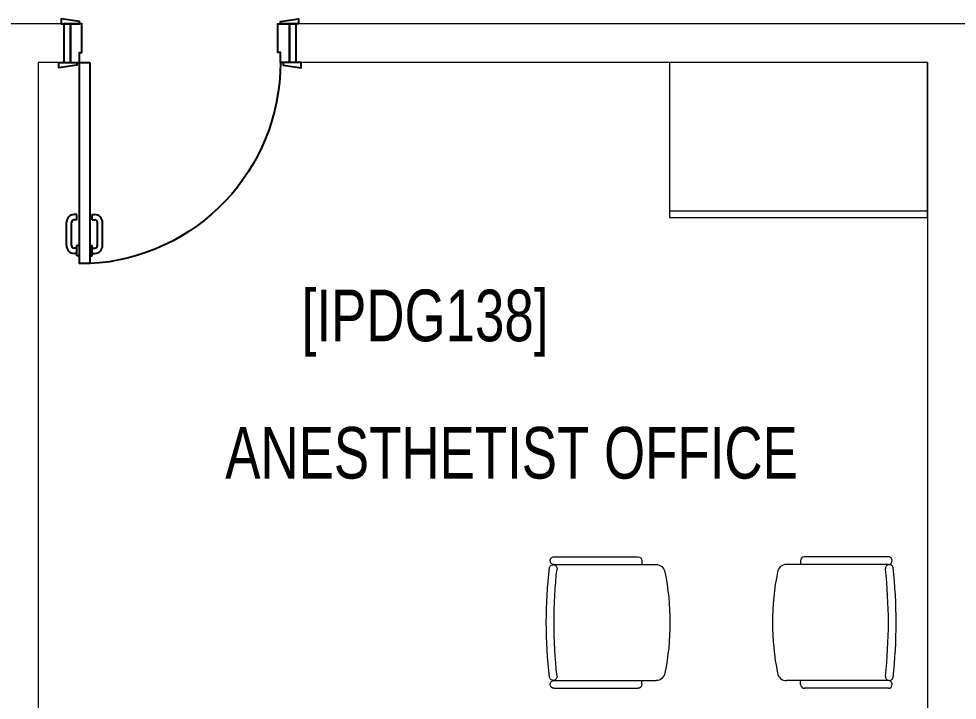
# Model space of a CAD drawing. Header units: millimetres. Extents: x 26027 to 581921, y 7230 to 233891.
# Drawn here: x 504824 to 508464, y 187881 to 190522 of the extents above; entities that cross this region are included whole.
import ezdxf

# ---------------------------------------------------------------- set-up
doc = ezdxf.new("R2010")
doc.units = ezdxf.units.MM
doc.header["$LTSCALE"] = 5
for name, color, linetype, lineweight in [('72_EGR_BASE_TEXT', 7, 'Continuous', 5), ('Medical Equipment and Furniture', 163, 'Continuous', 0), ('Medical Equipment and Furniture1', 163, 'Continuous', 5), ('Walls', 32, 'Continuous', 5)]:
    doc.layers.add(name, color=color, linetype=linetype, lineweight=lineweight)
doc.layers.add('GE-ARCHITECTURAL_ELEMENTS', color=8, linetype='Continuous')
doc.layers.add('GE-FURNITURE', color=8, linetype='Continuous')
doc.layers.add('Wooden Joinery', color=7, linetype='Continuous', lineweight=5, true_color=0xffdcd1)
doc.styles.add('X3G_ENTITY_2587EA', font='swisscl.ttf', dxfattribs={"height": 200})

# ---------------------------------------------------------------- blocks, each defined once
blk = doc.blocks.new('GF21016-P')
at = {"color": 0, "extrusion": (-1.24384e-09, -1.20261e-09, -1)}
for p, q in [((0.0128, 0.0179), (0.0128, 0.4136)), ((0.4628, 0.0179), (0.4628, 0.4136)), ((-0.0172, 0.0179), (-0.0172, 0.3435)), ((-0.0022, 0.3585), (0.0128, 0.3585)), ((0.4778, 0.3585), (0.4628, 0.3585)), ((0.4928, 0.0179), (0.4928, 0.3435)), ((0.4778, 0.0029), (0.4778, 0.0029))]:
    blk.add_line(p, q, dxfattribs=at)
for centre, radius, start, end in [((-0.2378, -0.5362), 1.0036, 78.7568, 101.2432), ((-0.0478, 0.4136), 0.035, 0, 80.6557), ((-0.4278, 0.4136), 0.035, 99.3443, 180), ((0.0022, 0.3435), 0.015, 0, 90), ((-0.4778, 0.3435), 0.015, 90, 180), ((0.0022, 0.0179), 0.015, 270, 0), ((0.0022, 0.0179), 0.015, 180, 270), ((-0.0284, 0.0145), 0.015, 284.3864, 95.5209), ((-0.2378, 1.8734), 1.8855, 263.5119, 276.4881), ((-0.2378, 1.8928), 1.8749, 263.6341, 276.3659), ((-0.4471, 0.0145), 0.015, 84.4791, 255.6136), ((-0.4778, 0.0179), 0.015, 270, 0), ((-0.4778, 0.0179), 0.015, 180, 270)]:
    blk.add_arc(centre, radius, start, end, dxfattribs=at)
blk = doc.blocks.new('CUPBOARD - GLASS TOP - LOCKABLE - 200x100x60')
at = {"layer": 'Medical Equipment and Furniture1'}
blk.add_line((283.1819, -205.0074, 0), (284.1819, -205.0074, 0), dxfattribs=at)
at = {"layer": 'Medical Equipment and Furniture1', "elevation": 0}
blk.add_lwpolyline([(284.1819, -204.4324), (283.1819, -204.4324), (283.1819, -205.0324), (284.1819, -205.0324)], close=True, dxfattribs=at)
blk = doc.blocks.new('A$C72370EFE')
at = {"layer": 'GE-ARCHITECTURAL_ELEMENTS'}
for p, q in [((-0.01, -0.03), (-0.01, -0.07)), ((0, -0.03), (-0.01, -0.03)), ((0.04, -0.03), (0.05, -0.03)), ((0.05, -0.03), (0.05, -0.07)), ((-0.05, -0.07), (-0.05, -0.16)), ((-0.03, -0.07), (-0.03, -0.16)), ((-0.01, -0.04), (-0.02, -0.04)), ((-0.01, -0.06), (-0.02, -0.06)), ((0, -0.07), (-0.01, -0.07)), ((0.04, -0.07), (0.05, -0.07)), ((0.05, -0.04), (0.06, -0.04)), ((0.05, -0.06), (0.06, -0.06)), ((0.07, -0.07), (0.07, -0.16)), ((0.09, -0.07), (0.09, -0.16)), ((-0.01, -0.17), (-0.02, -0.17)), ((-0.01, -0.17), (-0.01, -0.19)), ((0.05, -0.17), (0.06, -0.17)), ((0.05, -0.17), (0.05, -0.19)), ((-0.01, -0.19), (-0.02, -0.19)), ((0.05, -0.19), (0.06, -0.19))]:
    blk.add_line(p, q, dxfattribs=at)
for centre, radius, start, end in [((-0.02, -0.07), 0.03, 90, 180), ((-0.02, -0.07), 0.01, 90, 180), ((0.06, -0.07), 0.03, 0, 90), ((0.06, -0.07), 0.01, 0, 90), ((-0.02, -0.16), 0.03, 180, 270), ((-0.02, -0.16), 0.01, 180, 270), ((0.06, -0.16), 0.01, 270, 0), ((0.06, -0.16), 0.03, 270, 0)]:
    blk.add_arc(centre, radius, start, end, dxfattribs=at)
blk = doc.blocks.new('DR1')
at = {"layer": 'GE-FURNITURE', "elevation": 0}
for points in [[(1743552.9, 41731.9), (1743562.9, 41731.9), (1743572.9, 41801.9), (1743552.9, 41801.9)], [(1743402.9, 41721.9), (1743392.9, 41721.9), (1743382.9, 41791.9), (1743402.9, 41791.9)], [(1743552.9, 41681.9), (1744331.9, 41681.9), (1744331.9, 41721.9), (1743552.9, 41721.9)], [(1743402.9, 40941.9), (1743392.9, 40941.9), (1743382.9, 40871.9), (1743402.9, 40871.9)], [(1743552.9, 40931.9), (1743562.9, 40931.9), (1743572.9, 40861.9), (1743552.9, 40861.9)]]:
    blk.add_lwpolyline(points, close=True, dxfattribs=at)
for points in [[(1743552.9, 41756.9), (1743402.9, 41756.9), (1743402.9, 41781.9), (1743552.9, 41781.9), (1743552.9, 41756.9)], [(1743552.9, 41756.9), (1743552.9, 41721.9), (1743512.9, 41721.9), (1743512.9, 41711.9), (1743402.9, 41711.9), (1743402.9, 41756.9), (1743552.9, 41756.9)], [(1743552.9, 40906.9), (1743552.9, 40941.9), (1743512.9, 40941.9), (1743512.9, 40951.9), (1743402.9, 40951.9), (1743402.9, 40906.9), (1743552.9, 40906.9)], [(1743552.9, 40906.9), (1743402.9, 40906.9), (1743402.9, 40881.9), (1743552.9, 40881.9), (1743552.9, 40906.9)]]:
    blk.add_lwpolyline(points, dxfattribs=at)
at = {"layer": 'GE-FURNITURE'}
blk.add_arc((1743552.9, 41721.9, 0), 780, 270, 357.0603, dxfattribs=at)
at = {"layer": 'GE-FURNITURE', "xscale": -999.9999999998856, "yscale": 999.9999999998856, "zscale": 999.9999999998854, "rotation": 270}
blk.add_blockref('A$C72370EFE', (1744331.9, 41681.9, 0), dxfattribs=at)

msp = doc.modelspace()

# ---------------------------------------------------------------- linework, layer by layer
at = {"layer": 'Walls'}
for p, q in [((504998.8, 190502.3, 0), (502964.4, 190502.3, 0)), ((504998.8, 190502.3, 0), (504998.8, 190352.3, 0)), ((511663.8, 190502.3, 0), (505898.8, 190502.3, 0)), ((505898.8, 190502.3, 0), (505898.8, 190352.3, 0)), ((504998.8, 190352.3, 0), (504898.8, 190352.3, 0)), ((504898.8, 190352.3, 0), (504898.8, 186055.3, 0)), ((508348.8, 190352.3, 0), (505898.8, 190352.3, 0)), ((508348.8, 190352.3, 0), (508348.8, 186055.3, 0))]:
    msp.add_line(p, q, dxfattribs=at)

# ---------------------------------------------------------------- block references
at = {"layer": 'Medical Equipment and Furniture', "xscale": 1000, "yscale": 1000, "zscale": 1000}
msp.add_blockref('CUPBOARD - GLASS TOP - LOCKABLE - 200x100x60', (224166.8, 394784.8, 0), dxfattribs=at)
at = {"layer": 'Medical Equipment and Furniture', "extrusion": (8.17196e-07, 2.67577e-11, -1), "xscale": -999.9999999999976, "yscale": 999.9999999999976, "zscale": 999.9999999999999, "rotation": 90.00002511288322}
msp.add_blockref('GF21016-P', (-506882.3, 188420.3, 0.4), dxfattribs=at)
at = {"layer": 'Medical Equipment and Furniture', "extrusion": (-8.17196e-07, 2.67577e-11, -1), "xscale": 999.9999999999976, "yscale": 999.9999999999976, "zscale": 999.9999999999976, "rotation": 269.9999748871168}
msp.add_blockref('GF21016-P', (-508215.2, 188420.3, -0.4), dxfattribs=at)
at = {"layer": 'Wooden Joinery', "xscale": -1, "rotation": 90}
msp.add_blockref('DR1', (546780.7, 1933905.2, 0), dxfattribs=at)

# ---------------------------------------------------------------- texts
at = {"layer": '72_EGR_BASE_TEXT', "char_height": 200, "attachment_point": 2, "style": 'X3G_ENTITY_2587EA'}
for s, insert in [('[IPDG138]', (506400, 189472.7)), ('ANESTHETIST OFFICE ', (506735.2, 188940.4))]:
    msp.add_mtext(s, dxfattribs=dict(at, insert=insert))

doc.saveas('drawing.dxf')
